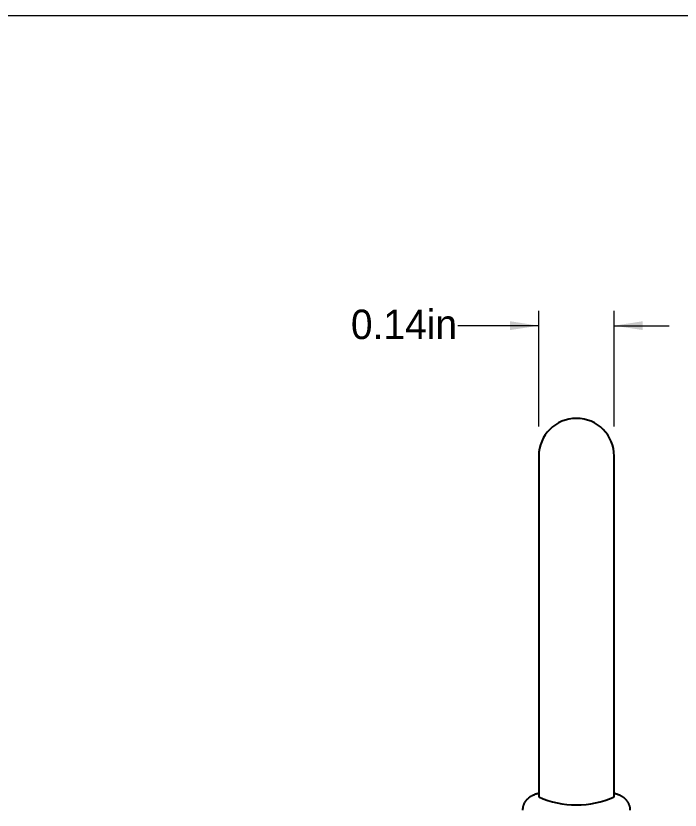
# Model space of a CAD drawing. Header units: inches. Extents: x 0.11 to 4.62, y 0.11 to 3.55.
# Drawn here: x 2.602 to 3.816, y 2.098 to 3.548 of the extents above; entities that cross this region are included whole.
import ezdxf

# ---------------------------------------------------------------- set-up
doc = ezdxf.new("R2010")
doc.units = ezdxf.units.IN
doc.header["$LTSCALE"] = 0.43009
doc.header["$MEASUREMENT"] = 0
doc.linetypes.add('SLD-Solid', pattern=[0])
doc.styles.add('SLDTEXTSTYLE0', font='ARIAL.TTF', dxfattribs={"width": 0.948})
doc.dimstyles.new('SLDDIMSTYLE3', dxfattribs={"dimtxt": 0.052186, "dimasz": 0.052186, "dimexe": 0, "dimexo": 0.0625, "dimgap": 0.013047, "dimtad": 0, "dimtih": 1, "dimtoh": 1, "dimrnd": 1e-09, "dimdsep": 46, "dimtxsty": 'SLDTEXTSTYLE0', "dimsah": 1, "dimcen": 0.09, "dimadec": 0, "dimazin": 2, "dimtfac": 1, "dimtdec": 3, "dimtmove": 0, "dimatfit": 0, "dimfxl": 1, "dimfrac": 2, "dimtolj": 1, "dimtzin": 12, "dimarcsym": 0})

# ---------------------------------------------------------------- blocks, each defined once
blk = doc.blocks.new('_D_4')
at = {"color": 7, "linetype": 'SLD-Solid', "lineweight": 18}
for p, q in [((3.5573, 2.7981), (3.5573, 3.0094)), ((3.6951, 2.7981), (3.6951, 3.0094)), ((3.5573, 2.9825), (3.4093, 2.9825)), ((3.6951, 2.9825), (3.7954, 2.9825))]:
    blk.add_line(p, q, dxfattribs=at)
for points in [[(3.5573, 2.9825), (3.5051, 2.9906), (3.5051, 2.9745)], [(3.6951, 2.9825), (3.7473, 2.9745), (3.7473, 2.9906)]]:
    blk.add_solid(points, dxfattribs=at)
at = {"color": 7, "linetype": 'SLD-Solid', "lineweight": 18, "insert": (3.2142, 3.0118), "char_height": 0.05376, "attachment_point": 1, "style": 'SLDTEXTSTYLE0'}
blk.add_mtext('0.14in', dxfattribs=at)

msp = doc.modelspace()

# ---------------------------------------------------------------- linework, layer by layer
at = {"color": 7, "linetype": 'SLD-Solid', "lineweight": 18}
msp.add_line((4.6235, 3.5482), (0.1075, 3.5482), dxfattribs=at)
at = {"color": 7, "linetype": 'SLD-Solid', "lineweight": 25}
for p, q in [((3.5573, 2.7444), (3.5573, 2.1899)), ((3.6951, 2.1899), (3.6951, 2.7444)), ((3.5573, 2.1899), (3.5573, 2.1221)), ((3.6951, 2.1221), (3.6951, 2.1899))]:
    msp.add_line(p, q, dxfattribs=at)
for centre, radius, start, end in [((3.6262, 2.7444), 0.0689, 0, 180), ((3.6262, 2.2747), 0.1674, 245.6959, 294.3041)]:
    msp.add_arc(centre, radius, start, end, dxfattribs=at)
for points, knots in [([(3.5573, 2.1284), (3.5565, 2.1282), (3.555, 2.1278), (3.5527, 2.1271), (3.5505, 2.1263), (3.5484, 2.1254), (3.5465, 2.1246), (3.5449, 2.1238), (3.5434, 2.123), (3.542, 2.1222), (3.5407, 2.1213), (3.5395, 2.1204), (3.5383, 2.1195), (3.5372, 2.1185), (3.5361, 2.1175), (3.5351, 2.1165), (3.5341, 2.1154), (3.5332, 2.1142), (3.5323, 2.1129), (3.5314, 2.1115), (3.5306, 2.11), (3.5299, 2.1085), (3.5293, 2.1069), (3.5288, 2.1053), (3.5284, 2.1037), (3.5281, 2.102), (3.5279, 2.1004), (3.5278, 2.099), (3.5278, 2.0981), (3.5278, 2.0979)], [0, 0, 0, 0, 0.056513, 0.118405, 0.183392, 0.241, 0.292503, 0.33867, 0.380664, 0.419441, 0.455742, 0.490139, 0.523074, 0.554892, 0.58586, 0.616188, 0.646033, 0.675514, 0.704717, 0.73693, 0.768874, 0.800497, 0.831822, 0.862867, 0.893648, 0.924181, 0.954485, 0.98458, 1, 1, 1, 1]), ([(3.7246, 2.0979), (3.7246, 2.0982), (3.7246, 2.0991), (3.7245, 2.1005), (3.7243, 2.1022), (3.724, 2.1038), (3.7236, 2.1053), (3.7231, 2.1068), (3.7225, 2.1083), (3.7219, 2.1097), (3.7211, 2.1111), (3.7204, 2.1124), (3.7195, 2.1137), (3.7186, 2.1149), (3.7176, 2.116), (3.7166, 2.1171), (3.7156, 2.1182), (3.7145, 2.1191), (3.7134, 2.1201), (3.7122, 2.1209), (3.7109, 2.1218), (3.7096, 2.1226), (3.7082, 2.1234), (3.7067, 2.1242), (3.7051, 2.125), (3.7032, 2.1257), (3.7012, 2.1265), (3.6989, 2.1273), (3.6969, 2.1279), (3.6955, 2.1283), (3.6951, 2.1284)], [0, 0, 0, 0, 0.018993, 0.048718, 0.078299, 0.10776, 0.137128, 0.166426, 0.195684, 0.22493, 0.254198, 0.283525, 0.312959, 0.34256, 0.372405, 0.402595, 0.433259, 0.464566, 0.496729, 0.530017, 0.564767, 0.601405, 0.640469, 0.682648, 0.728804, 0.779941, 0.836883, 0.899203, 0.963809, 1, 1, 1, 1])]:
    msp.add_open_spline(points, degree=3, knots=knots, dxfattribs=at)

# ---------------------------------------------------------------- dimensions: what is measured, and where the dimension line sits
at = {"color": 7, "linetype": 'SLD-Solid', "lineweight": 18}
dim = msp.add_linear_dim(base=(3.6951, 2.9825), p1=(3.5573, 2.7444), p2=(3.6951, 2.7444), dimstyle='SLDDIMSTYLE3', dxfattribs=at)
dim.commit()
dim.dimension.update_dxf_attribs({"geometry": '_D_4', "text_midpoint": (3.3118, 2.9825), "dimtype": 160})

doc.saveas('drawing.dxf')
